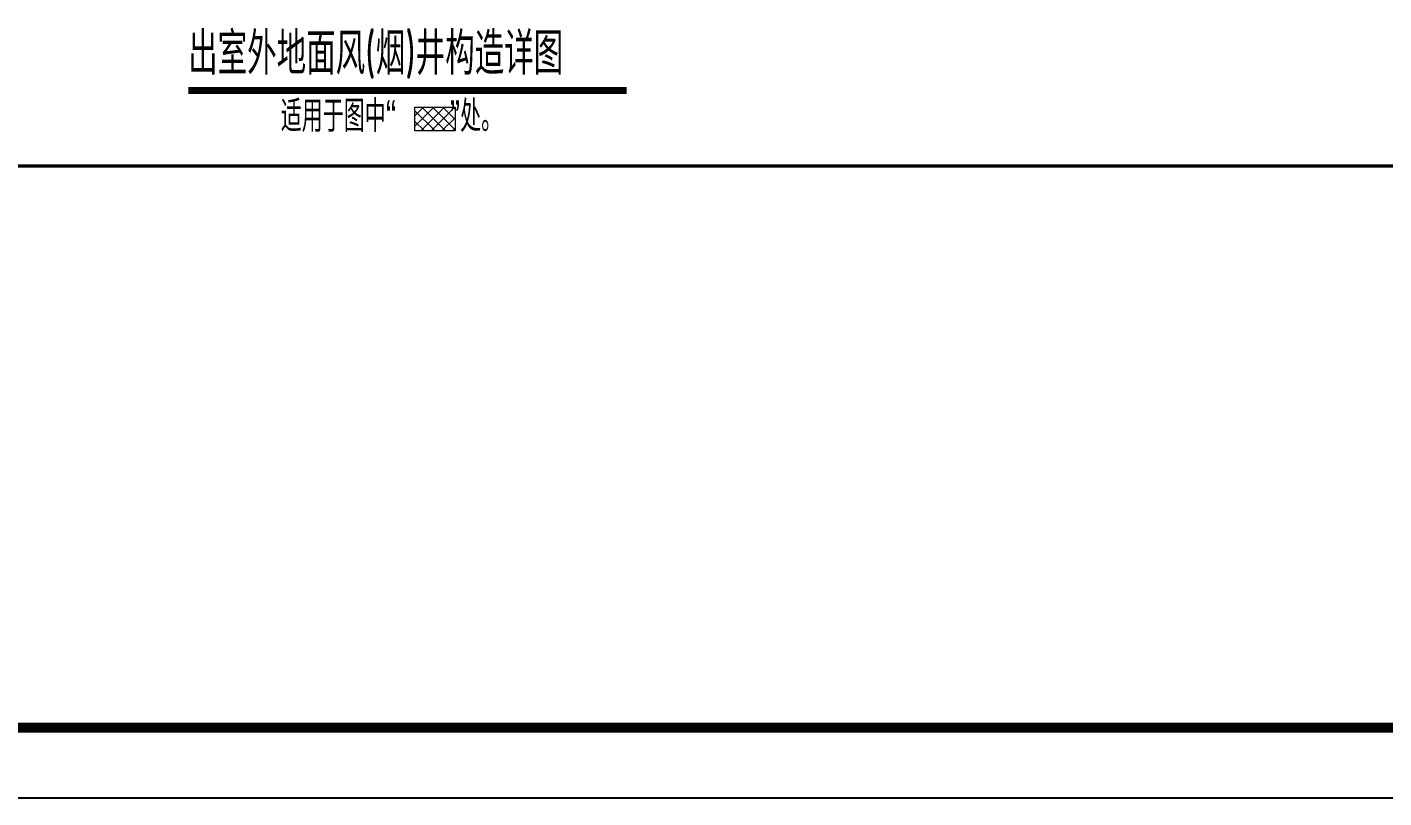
# Model space of a CAD drawing. Extents: x -302153 to 1239823, y 44204 to 1496698.
# Drawn here: x 918409 to 947381, y 727248 to 743713 of the extents above; entities that cross this region are included whole.
import ezdxf

# ---------------------------------------------------------------- set-up
doc = ezdxf.new("R2010")
doc.units = 0
doc.header["$LTSCALE"] = 1500
doc.header["$MEASUREMENT"] = 0
doc.layers.add('HATCH', color=254, linetype='CONTINUOUS', lineweight=0)
doc.layers.add('S-PLAN-TEXT', color=7, linetype='CONTINUOUS', lineweight=18)
doc.layers.add('TEXT', color=7, linetype='CONTINUOUS')
doc.layers.add('内框', color=8, linetype='CONTINUOUS', plot=False)
doc.styles.add('TH-STYLE3', font='tssdeng.shx', dxfattribs={"width": 0.7, "bigfont": 'tssdchn.shx'})
doc.styles.add('TSSD_NORM', font='tssdeng.shx', dxfattribs={"bigfont": 'hztxt.shx'})
doc.styles.add('黑体', font='simhei.ttf')

# ---------------------------------------------------------------- blocks, each defined once
blk = doc.blocks.new('THAPE_A0L1_inner')
at = {"layer": '内框'}
blk.add_lwpolyline([(0, 0), (1486, 0), (1486, 841), (0, 841)], close=True, dxfattribs=at)
at = {"layer": '内框', "const_width": 1.4}
blk.add_lwpolyline([(25, 831), (25, 10), (1476, 10), (1476, 831)], close=True, dxfattribs=at)
at = {"layer": '内框', "const_width": 0.5}
blk.add_lwpolyline([(1396, 831), (1396, 10)], dxfattribs=at)
at = {"layer": '内框', "style": '黑体', "width": 0.8}
blk.add_attdef('内框名称', (73.61, 847.62), '', height=10, dxfattribs=at)

msp = doc.modelspace()

# ---------------------------------------------------------------- hatches: boundary and pattern name
at = {"layer": 'HATCH'}
h = msp.add_hatch(dxfattribs=at)
h.set_pattern_fill('HOLE_MATETIEL', color=256, scale=50, style=0)
h.set_pattern_definition([(45, (375243.08, -1475241.96), (-112.253202, 112.253202), []), (135, (375243.08, -1475241.96), (-112.253202, -112.253202), [])])
h.paths.add_polyline_path([(926691.4768, 742000.0592), (927546.1294, 742000.0592), (927546.1294, 741494.6327), (926691.4768, 741494.6327)])

# ---------------------------------------------------------------- linework, layer by layer
msp.add_lwpolyline([(926691.4768, 742000.0592), (927546.1294, 742000.0592), (927546.1294, 741494.6327), (926691.4768, 741494.6327)], close=True, dxfattribs=at)
at = {"layer": 'TEXT', "color": 6, "const_width": 150}
msp.add_lwpolyline([(921851.6758, 742357.2871), (931213.0721, 742357.2871)], dxfattribs=at)

# ---------------------------------------------------------------- block references
at = {"layer": '内框', "xscale": 150, "yscale": 150, "zscale": 150, "rotation": 270}
msp.add_blockref('THAPE_A0L1_inner', (894551.8051, 950147.9042), dxfattribs=at)

# ---------------------------------------------------------------- texts
at = {"layer": 'S-PLAN-TEXT', "color": 161, "lineweight": 13, "style": 'TH-STYLE3', "width": 0.7}
msp.add_text('适用于图中“    ”处。', height=675, dxfattribs=at).set_placement((923823.7625, 741472.7732))
at = {"layer": 'TEXT', "style": 'TSSD_NORM', "width": 0.7}
msp.add_text('出室外地面风(烟)井构造详图', height=900, dxfattribs=at).set_placement((921847.5284, 742698.4762))

doc.saveas('drawing.dxf')
